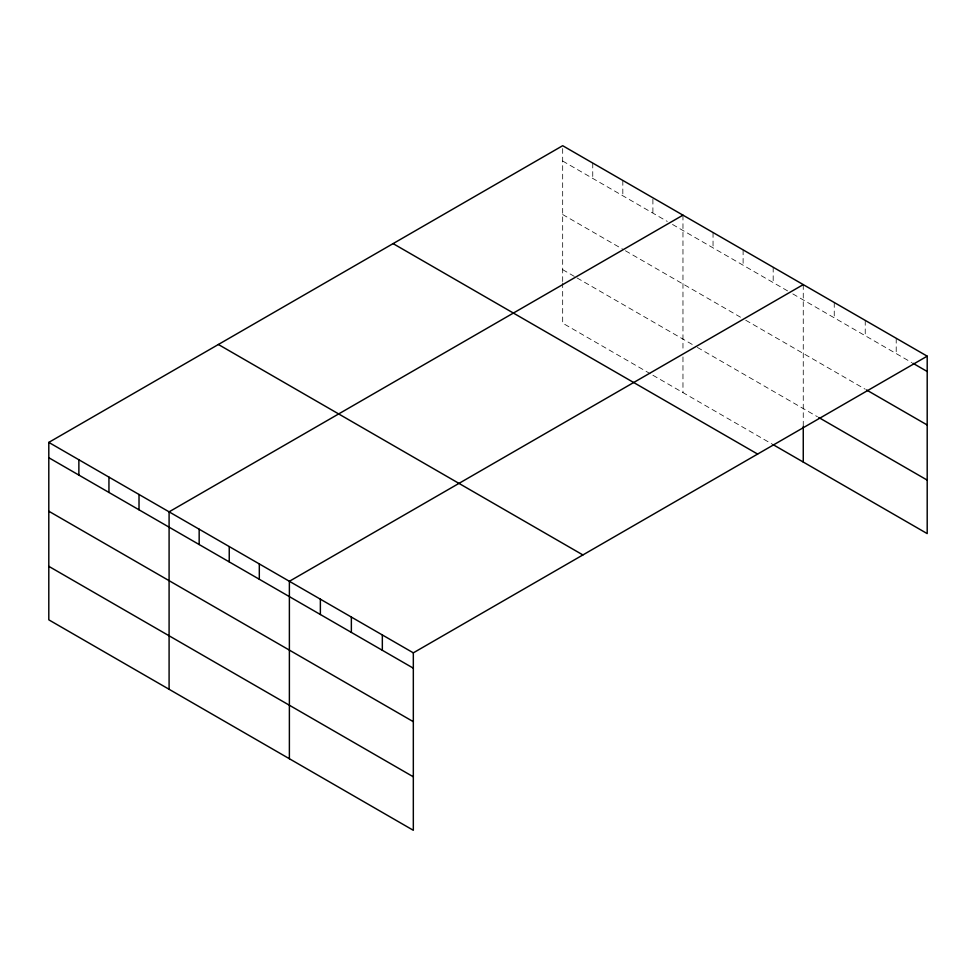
<?xml version="1.0" encoding="UTF-8"?>
<svg xmlns="http://www.w3.org/2000/svg" width="976" height="976" viewBox="0 0 976 976"><rect width="100%" height="100%" fill="white"/><g stroke="black" fill="none" stroke-linecap="round" stroke-linejoin="round"><path stroke-width="0.73" stroke-dasharray="4.88 3.66" d="M562.676 281.539L562.676 145.705M562.676 161.04L667.279 221.43M672.513 224.456L787.571 290.885M792.805 293.898L911.706 362.547M562.676 214.537L622.822 249.258M625.433 250.771L740.503 317.2M745.725 320.226L865.236 389.217M562.676 269.657L575.755 277.208M577.06 277.953L696.047 346.651M697.352 347.407L817.461 416.752M650.284 373.735L562.676 323.154L562.676 283.028M652.895 375.235L773.187 444.69M896.212 338.269L896.212 353.605M865.236 320.384L865.236 335.72M834.248 302.499L834.248 317.822M803.26 284.614L803.26 426.39M773.187 267.241L773.187 282.576M743.114 249.88L743.114 265.216M713.041 232.52L713.041 247.855M682.968 215.159L682.968 350.994M682.968 356.935L682.968 392.608M652.895 199.189L652.895 213.122M622.822 180.438L622.822 195.761M592.749 163.065L592.749 178.401"/><path stroke-width="1.46" d="M927.2 356.167L562.676 145.705L48.8 442.396L48.8 619.833L413.324 830.295L413.324 652.846L927.2 356.167L927.2 533.604L773.187 444.69M682.968 215.159L169.092 511.839L169.092 689.288M803.26 284.614L289.384 581.293L289.384 758.742M912.999 363.292L927.2 371.49M866.517 389.961L927.2 424.987M818.754 417.496L927.2 480.107M393.096 243.61L757.62 454.072M218.38 344.491L582.904 554.941M48.8 442.396L413.324 652.846M48.8 457.72L413.324 668.182M48.8 511.217L413.324 721.679M48.8 566.336L413.324 776.798M803.26 426.39L803.26 462.051M382.336 634.961L382.336 650.284M351.36 617.076L351.36 632.399M320.372 599.179L320.372 614.514M259.311 563.933L259.311 579.256M229.238 546.572L229.238 561.895M199.165 529.199L199.165 544.535M139.019 494.478L139.019 509.814M108.946 477.118L108.946 492.453M78.873 459.757L78.873 475.08"/></g></svg>
